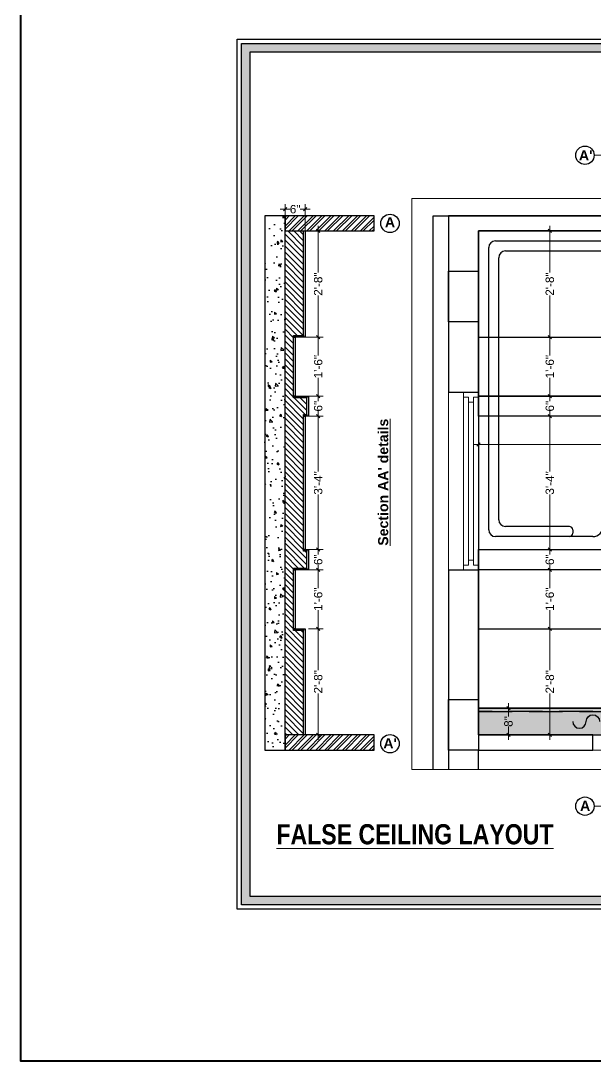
# Model space of a CAD drawing. Header units: millimetres. Extents: x 145796 to 148307, y -176303 to -174465.
# Drawn here: x 145795.5 to 145966.5, y -175526.1 to -175216.4 of the extents above; entities that cross this region are included whole.
import ezdxf

# ---------------------------------------------------------------- set-up
doc = ezdxf.new("R2010")
doc.units = ezdxf.units.MM
doc.header["$MEASUREMENT"] = 0
doc.header["$PDMODE"] = 2
doc.linetypes.add('00 . GROUND FLOOR$0$DASHED', pattern=[0.75, 0.5, -0.25])
doc.linetypes.add('DASHEDX2', pattern=[1.5, 1, -0.5])
doc.layers.get('Defpoints').update_dxf_attribs({"color": 220})
doc.layers.add('AR HATCH-7', color=7, linetype='Continuous')
for name, color, linetype, lineweight in [('COLUMN', 1, 'Continuous', 30), ('DIM.', 250, 'Continuous', 13), ('Dimension', 10, 'DASHEDX2', 20), ('el', 7, 'Continuous', 20), ('FALSE CEILING', 6, 'Continuous', 30), ('FURNITURE', 32, 'Continuous', 9), ('GF FALSE CEILING', 6, 'Continuous', 35), ('hatch-wall', 8, 'Continuous', 9), ('Labelling', 1, 'Continuous', 25), ('NAME PLATE', 7, 'Continuous', 25), ('SECOND FLOOR', 7, 'Continuous', 9), ('SECOND FLOOR  ( PLINE )', 251, 'Continuous', 30), ('SECOND FLOOR ( DW_RAIL )', 7, 'Continuous', 9), ('wall', 7, 'Continuous', 30)]:
    doc.layers.add(name, color=color, linetype=linetype, lineweight=lineweight)
doc.layers.add('XX~SLAB ( PLINE )', color=251, linetype='Continuous', plot=False)
doc.styles.add('Aerial', font='arial.ttf')
doc.styles.get("Standard").update_dxf_attribs({"font": 'arial.ttf', "height": 6})
doc.dimstyles.new('Cn_BT_9 ( BOLD )', dxfattribs={"dimtxt": 2.5, "dimasz": 1, "dimexe": 1.5, "dimexo": 0, "dimgap": 0.09, "dimtad": 0, "dimdec": 0, "dimzin": 3, "dimdsep": 46, "dimlunit": 4, "dimtxsty": 'Aerial', "dimblk": 'OBLIQUE', "dimcen": 0.09, "dimdle": 1.5, "dimclrd": 1, "dimclre": 1, "dimclrt": 5, "dimadec": 0, "dimazin": 0, "dimtfac": 0.75, "dimtdec": 0, "dimtofl": 0, "dimtmove": 0, "dimatfit": 3, "dimldrblk": 'OBLIQUE', "dimfxl": 0, "dimtolj": 1, "dimtzin": 0, "dimlwd": 15, "dimlwe": 15, "dimarcsym": 0})

# ---------------------------------------------------------------- blocks, each defined once
blk = doc.blocks.new('ceiling')
at = {"layer": 'FURNITURE', "color": 9, "lineweight": 30, "true_color": 0xc7c8ca}
for p, q in [((142904.89, -176849.37, -0.13), (143012.89, -176849.37, -0.13)), ((142902.89, -176935.37, -0.13), (142902.89, -176851.37, -0.13)), ((142907.89, -176852.37, -0.13), (143014.89, -176852.37, -0.13)), ((142905.89, -176932.37, -0.13), (142905.89, -176854.37, -0.13)), ((142926.89, -176934.37, -0.13), (142907.89, -176934.37, -0.13)), ((142927.89, -176935.37, -0.13), (142927.89, -176936.37, -0.13)), ((142933.89, -176937.37, -0.13), (142904.89, -176937.37, -0.13))]:
    blk.add_line(p, q, dxfattribs=at)
at = {"layer": 'FURNITURE', "color": 3, "linetype": 'DASHEDX2', "lineweight": 30, "ltscale": 10}
blk.add_line((142899.89, -176989.42, -0.13), (143113.89, -176989.42, -0.13), dxfattribs=at)
at = {"layer": 'FURNITURE', "color": 9, "lineweight": 30, "ltscale": 10, "true_color": 0xc7c8ca}
blk.add_lwpolyline([(143113.89, -176996.42), (143113.89, -176988.42), (142899.89, -176988.42), (142899.89, -176996.42)], close=True, dxfattribs=at)
at = {"layer": 'FURNITURE', "color": 9, "lineweight": 25, "true_color": 0xc7c8ca, "elevation": -0.13}
blk.add_lwpolyline([(142927.89, -176992.42, 1), (142931.89, -176992.42, -1), (142935.89, -176992.42, 1)], format="xyb", dxfattribs=at)
at = {"layer": 'FURNITURE', "color": 9, "lineweight": 30, "true_color": 0xc7c8ca}
for centre, radius, start, end in [((142904.89, -176851.37, -0.13), 2, 90, 180), ((142907.89, -176854.37, -0.13), 2, 90, 180), ((142907.89, -176932.37, -0.13), 2, 180, 270), ((142904.89, -176935.37, -0.13), 2, 180, 270), ((142926.89, -176935.37, -0.13), 1, 0, 90), ((142933.89, -176934.37, -0.13), 3, 270, 0), ((142926.89, -176936.37, -0.13), 1, 270, 0)]:
    blk.add_arc(centre, radius, start, end, dxfattribs=at)
blk = doc.blocks.new('_Oblique')
at = {"layer": 'wall', "color": 0, "lineweight": -2}
blk.add_line((-0.5, -0.5), (0.5, 0.5), dxfattribs=at)
blk = doc.blocks.new('*D32')
at = {"layer": 'Defpoints', "color": 0, "ltscale": 10, "transparency": 16777216}
for p in [(145931.77, -175278.98, -0.13), (145931.77, -175310.59, -0.88), (145952.96, -175310.59)]:
    blk.add_point(p, dxfattribs=at)
at = {"layer": 'FURNITURE', "color": 1, "lineweight": 15, "ltscale": 10, "transparency": 16777216}
for p, q in [((145931.77, -175278.98), (145954.46, -175278.98)), ((145952.96, -175277.48), (145952.96, -175291.35)), ((145952.96, -175312.09), (145952.96, -175298.22)), ((145931.77, -175310.59), (145954.46, -175310.59))]:
    blk.add_line(p, q, dxfattribs=at)
for p, rotation in [((145952.96, -175278.98), 90), ((145952.96, -175310.59), 270)]:
    blk.add_blockref('_Oblique', p, dxfattribs=dict(at, rotation=rotation))
at = {"layer": 'FURNITURE', "color": 5, "lineweight": 30, "ltscale": 10, "transparency": 16777216, "insert": (145952.96, -175294.78), "char_height": 2.5, "attachment_point": 5, "rotation": 90, "style": 'Aerial'}
blk.add_mtext('\\A1;2\'-8"', dxfattribs=at)
blk = doc.blocks.new('*D33')
at = {"layer": 'Defpoints', "color": 0, "ltscale": 10, "transparency": 16777216}
for p in [(145931.77, -175310.59, -0.88), (145931.77, -175328.13, -0.88), (145952.96, -175328.13)]:
    blk.add_point(p, dxfattribs=at)
at = {"layer": 'FURNITURE', "color": 1, "lineweight": 15, "ltscale": 10, "transparency": 16777216}
for p, q in [((145952.96, -175309.09), (145952.96, -175316.07)), ((145931.77, -175310.59), (145954.46, -175310.59)), ((145952.96, -175329.63), (145952.96, -175322.66)), ((145931.77, -175328.13), (145954.46, -175328.13))]:
    blk.add_line(p, q, dxfattribs=at)
for p, rotation in [((145952.96, -175310.59), 90), ((145952.96, -175328.13), 270)]:
    blk.add_blockref('_Oblique', p, dxfattribs=dict(at, rotation=rotation))
at = {"layer": 'FURNITURE', "color": 5, "lineweight": 30, "ltscale": 10, "transparency": 16777216, "insert": (145952.96, -175319.36), "char_height": 2.5, "attachment_point": 5, "rotation": 90, "style": 'Aerial'}
blk.add_mtext('\\A1;1\'-6"', dxfattribs=at)
blk = doc.blocks.new('*D34')
at = {"layer": 'Defpoints', "color": 0, "ltscale": 10, "transparency": 16777216}
for p in [(145931.77, -175328.13, -0.88), (145931.77, -175334.13, -0.88), (145952.96, -175334.13)]:
    blk.add_point(p, dxfattribs=at)
at = {"layer": 'FURNITURE', "color": 1, "lineweight": 15, "ltscale": 10, "transparency": 16777216}
for p, q in [((145931.77, -175328.13), (145954.46, -175328.13)), ((145952.96, -175326.63), (145952.96, -175329.6)), ((145931.77, -175334.13), (145954.46, -175334.13)), ((145952.96, -175335.63), (145952.96, -175332.66))]:
    blk.add_line(p, q, dxfattribs=at)
for p, rotation in [((145952.96, -175328.13), 90), ((145952.96, -175334.13), 270)]:
    blk.add_blockref('_Oblique', p, dxfattribs=dict(at, rotation=rotation))
at = {"layer": 'FURNITURE', "color": 5, "lineweight": 30, "ltscale": 10, "transparency": 16777216, "insert": (145952.96, -175331.13), "char_height": 2.5, "attachment_point": 5, "rotation": 90, "style": 'Aerial'}
blk.add_mtext('\\A1;6"', dxfattribs=at)
blk = doc.blocks.new('*D35')
at = {"layer": 'Defpoints', "color": 0, "ltscale": 10, "transparency": 16777216}
for p in [(145931.77, -175334.13, -0.88), (145931.77, -175373.82, -0.88), (145952.96, -175373.82)]:
    blk.add_point(p, dxfattribs=at)
at = {"layer": 'FURNITURE', "color": 1, "lineweight": 15, "ltscale": 10, "transparency": 16777216}
for p, q in [((145931.77, -175334.13), (145954.46, -175334.13)), ((145952.96, -175332.63), (145952.96, -175350.57)), ((145952.96, -175375.32), (145952.96, -175357.39)), ((145931.77, -175373.82), (145954.46, -175373.82))]:
    blk.add_line(p, q, dxfattribs=at)
for p, rotation in [((145952.96, -175334.13), 90), ((145952.96, -175373.82), 270)]:
    blk.add_blockref('_Oblique', p, dxfattribs=dict(at, rotation=rotation))
at = {"layer": 'FURNITURE', "color": 5, "lineweight": 30, "ltscale": 10, "transparency": 16777216, "insert": (145952.96, -175353.98), "char_height": 2.5, "attachment_point": 5, "rotation": 90, "style": 'Aerial'}
blk.add_mtext('\\A1;3\'-4"', dxfattribs=at)
blk = doc.blocks.new('*D36')
at = {"layer": 'Defpoints', "color": 0, "ltscale": 10, "transparency": 16777216}
for p in [(145931.77, -175373.82, -0.88), (145931.77, -175379.82, -0.88), (145952.96, -175379.82)]:
    blk.add_point(p, dxfattribs=at)
at = {"layer": 'FURNITURE', "color": 1, "lineweight": 15, "ltscale": 10, "transparency": 16777216}
for p, q in [((145952.96, -175372.32), (145952.96, -175375.29)), ((145931.77, -175373.82), (145954.46, -175373.82)), ((145952.96, -175381.32), (145952.96, -175378.36)), ((145931.77, -175379.82), (145954.46, -175379.82))]:
    blk.add_line(p, q, dxfattribs=at)
for p, rotation in [((145952.96, -175373.82), 90), ((145952.96, -175379.82), 270)]:
    blk.add_blockref('_Oblique', p, dxfattribs=dict(at, rotation=rotation))
at = {"layer": 'FURNITURE', "color": 5, "lineweight": 30, "ltscale": 10, "transparency": 16777216, "insert": (145952.96, -175376.82), "char_height": 2.5, "attachment_point": 5, "rotation": 90, "style": 'Aerial'}
blk.add_mtext('\\A1;6"', dxfattribs=at)
blk = doc.blocks.new('*D37')
at = {"layer": 'Defpoints', "color": 0, "ltscale": 10, "transparency": 16777216}
for p in [(145931.77, -175379.82, -0.88), (145931.77, -175397.36, -0.88), (145952.96, -175397.36)]:
    blk.add_point(p, dxfattribs=at)
at = {"layer": 'FURNITURE', "color": 1, "lineweight": 15, "ltscale": 10, "transparency": 16777216}
for p, q in [((145952.96, -175378.32), (145952.96, -175385.3)), ((145931.77, -175379.82), (145954.46, -175379.82)), ((145952.96, -175398.86), (145952.96, -175391.89)), ((145931.77, -175397.36), (145954.46, -175397.36))]:
    blk.add_line(p, q, dxfattribs=at)
for p, rotation in [((145952.96, -175379.82), 90), ((145952.96, -175397.36), 270)]:
    blk.add_blockref('_Oblique', p, dxfattribs=dict(at, rotation=rotation))
at = {"layer": 'FURNITURE', "color": 5, "lineweight": 30, "ltscale": 10, "transparency": 16777216, "insert": (145952.96, -175388.59), "char_height": 2.5, "attachment_point": 5, "rotation": 90, "style": 'Aerial'}
blk.add_mtext('\\A1;1\'-6"', dxfattribs=at)
blk = doc.blocks.new('*D38')
at = {"layer": 'Defpoints', "color": 0, "ltscale": 10, "transparency": 16777216}
for p in [(145931.77, -175397.36, -0.88), (145931.77, -175428.98, -0.13), (145952.96, -175428.98)]:
    blk.add_point(p, dxfattribs=at)
at = {"layer": 'FURNITURE', "color": 1, "lineweight": 15, "ltscale": 10, "transparency": 16777216}
for p, q in [((145952.96, -175395.86), (145952.96, -175409.74)), ((145931.77, -175397.36), (145954.46, -175397.36)), ((145952.96, -175430.48), (145952.96, -175416.6)), ((145931.77, -175428.98), (145954.46, -175428.98))]:
    blk.add_line(p, q, dxfattribs=at)
for p, rotation in [((145952.96, -175397.36), 90), ((145952.96, -175428.98), 270)]:
    blk.add_blockref('_Oblique', p, dxfattribs=dict(at, rotation=rotation))
at = {"layer": 'FURNITURE', "color": 5, "lineweight": 30, "ltscale": 10, "transparency": 16777216, "insert": (145952.96, -175413.17), "char_height": 2.5, "attachment_point": 5, "rotation": 90, "style": 'Aerial'}
blk.add_mtext('\\A1;2\'-8"', dxfattribs=at)
blk = doc.blocks.new('*D39')
at = {"layer": 'Defpoints', "color": 0, "ltscale": 10, "transparency": 16777216}
for p in [(145938.35, -175420.98, -0.13), (145938.35, -175428.98, -0.13), (145940.65, -175428.98)]:
    blk.add_point(p, dxfattribs=at)
at = {"layer": 'FURNITURE', "color": 1, "lineweight": 15, "ltscale": 10, "transparency": 16777216}
for p, q in [((145938.35, -175420.98), (145942.15, -175420.98)), ((145940.65, -175419.48), (145940.65, -175423.45)), ((145940.65, -175430.48), (145940.65, -175426.51)), ((145938.35, -175428.98), (145942.15, -175428.98))]:
    blk.add_line(p, q, dxfattribs=at)
for p, rotation in [((145940.65, -175420.98), 90), ((145940.65, -175428.98), 270)]:
    blk.add_blockref('_Oblique', p, dxfattribs=dict(at, rotation=rotation))
at = {"layer": 'FURNITURE', "color": 5, "lineweight": 30, "ltscale": 10, "transparency": 16777216, "insert": (145940.65, -175424.98), "char_height": 2.5, "attachment_point": 5, "rotation": 90, "style": 'Aerial'}
blk.add_mtext('\\A1;8"', dxfattribs=at)
blk = doc.blocks.new('LAYOUT FILE')
at = {"layer": 'NAME PLATE', "true_color": 0xd39e00}
h = blk.add_hatch(color=42, dxfattribs=at)
h.paths.add_polyline_path([(3346889.83, -513806.18), (3346889.83, -514260.7), (3347535.56, -514260.7), (3347535.56, -513806.18)])
h.paths.add_polyline_path([(3346894.36, -513810.71), (3347531.03, -513810.71), (3347531.03, -514256.17), (3346894.36, -514256.17)], flags=16)
at = {"layer": 'NAME PLATE', "color": 42, "true_color": 0xd39e00}
for points in [[(3346887.56, -513803.91), (3347537.83, -513803.91), (3347537.83, -514262.96), (3346887.56, -514262.96)], [(3346889.83, -513806.18), (3347535.56, -513806.18), (3347535.56, -514260.7), (3346889.83, -514260.7)], [(3346894.36, -513810.71), (3347531.03, -513810.71), (3347531.03, -514256.17), (3346894.36, -514256.17)]]:
    blk.add_lwpolyline(points, close=True, dxfattribs=at)
blk = doc.blocks.new('*D40')
at = {"layer": 'Defpoints', "color": 0, "ltscale": 10, "transparency": 16777216}
for p in [(146145.77, -175342.58), (145931.77, -175352.83, -0.13), (146145.77, -175352.83, -0.13)]:
    blk.add_point(p, dxfattribs=at)
at = {"layer": 'FURNITURE', "color": 1, "lineweight": 15, "ltscale": 10, "transparency": 16777216}
for p, q in [((145931.77, -175352.83), (145931.77, -175341.08)), ((146145.77, -175352.83), (146145.77, -175341.08)), ((145930.27, -175342.58), (146033.53, -175342.58)), ((146147.27, -175342.58), (146044.01, -175342.58))]:
    blk.add_line(p, q, dxfattribs=at)
at = {"layer": 'FURNITURE', "color": 1, "lineweight": 15, "ltscale": 10, "transparency": 16777216, "rotation": 180}
blk.add_blockref('_Oblique', (145931.77, -175342.58), dxfattribs=at)
at = {"layer": 'FURNITURE', "color": 1, "lineweight": 15, "ltscale": 10, "transparency": 16777216}
blk.add_blockref('_Oblique', (146145.77, -175342.58), dxfattribs=at)
at = {"layer": 'FURNITURE', "color": 5, "lineweight": 30, "ltscale": 10, "transparency": 16777216, "insert": (146038.77, -175342.58), "char_height": 2.5, "attachment_point": 5, "style": 'Aerial'}
blk.add_mtext('\\A1;17\'-10"', dxfattribs=at)
blk = doc.blocks.new('*D41')
at = {"layer": 'Defpoints', "color": 0, "ltscale": 10, "transparency": 16777216}
for p in [(145880.17, -175272.51), (145874.17, -175278.98, -0.13), (145880.17, -175278.98, -0.13)]:
    blk.add_point(p, dxfattribs=at)
at = {"layer": 'FURNITURE', "color": 1, "lineweight": 15, "ltscale": 10, "transparency": 16777216}
for p, q in [((145872.67, -175272.51), (145875.63, -175272.51)), ((145874.17, -175278.98), (145874.17, -175271.01)), ((145881.67, -175272.51), (145878.7, -175272.51)), ((145880.17, -175278.98), (145880.17, -175271.01))]:
    blk.add_line(p, q, dxfattribs=at)
at = {"layer": 'FURNITURE', "color": 1, "lineweight": 15, "ltscale": 10, "transparency": 16777216, "rotation": 180}
blk.add_blockref('_Oblique', (145874.17, -175272.51), dxfattribs=at)
at = {"layer": 'FURNITURE', "color": 1, "lineweight": 15, "ltscale": 10, "transparency": 16777216}
blk.add_blockref('_Oblique', (145880.17, -175272.51), dxfattribs=at)
at = {"layer": 'FURNITURE', "color": 5, "lineweight": 30, "ltscale": 10, "transparency": 16777216, "insert": (145877.17, -175272.51), "char_height": 2.5, "attachment_point": 5, "style": 'Aerial'}
blk.add_mtext('\\A1;6"', dxfattribs=at)
blk = doc.blocks.new('*D42')
at = {"layer": 'Defpoints', "color": 0, "ltscale": 10, "transparency": 16777216}
for p in [(145880.17, -175278.98), (145880.17, -175310.59, -0.13), (145884.04, -175310.59)]:
    blk.add_point(p, dxfattribs=at)
at = {"layer": 'FURNITURE', "color": 1, "lineweight": 15, "ltscale": 10, "transparency": 16777216}
for p, q in [((145880.17, -175278.98), (145885.54, -175278.98)), ((145884.04, -175277.48), (145884.04, -175291.35)), ((145884.04, -175312.09), (145884.04, -175298.22)), ((145880.17, -175310.59), (145885.54, -175310.59))]:
    blk.add_line(p, q, dxfattribs=at)
for p, rotation in [((145884.04, -175278.98), 90), ((145884.04, -175310.59), 270)]:
    blk.add_blockref('_Oblique', p, dxfattribs=dict(at, rotation=rotation))
at = {"layer": 'FURNITURE', "color": 5, "lineweight": 30, "ltscale": 10, "transparency": 16777216, "insert": (145884.04, -175294.79), "char_height": 2.5, "attachment_point": 5, "rotation": 90, "style": 'Aerial'}
blk.add_mtext('\\A1;2\'-8"', dxfattribs=at)
blk = doc.blocks.new('*D43')
at = {"layer": 'Defpoints', "color": 0, "ltscale": 10, "transparency": 16777216}
for p in [(145880.17, -175310.59, -0.13), (145881.17, -175328.13, -0.13), (145884.04, -175328.13)]:
    blk.add_point(p, dxfattribs=at)
at = {"layer": 'FURNITURE', "color": 1, "lineweight": 15, "ltscale": 10, "transparency": 16777216}
for p, q in [((145884.04, -175309.09), (145884.04, -175316.07)), ((145880.17, -175310.59), (145885.54, -175310.59)), ((145884.04, -175329.63), (145884.04, -175322.66)), ((145881.17, -175328.13), (145885.54, -175328.13))]:
    blk.add_line(p, q, dxfattribs=at)
for p, rotation in [((145884.04, -175310.59), 90), ((145884.04, -175328.13), 270)]:
    blk.add_blockref('_Oblique', p, dxfattribs=dict(at, rotation=rotation))
at = {"layer": 'FURNITURE', "color": 5, "lineweight": 30, "ltscale": 10, "transparency": 16777216, "insert": (145884.04, -175319.36), "char_height": 2.5, "attachment_point": 5, "rotation": 90, "style": 'Aerial'}
blk.add_mtext('\\A1;1\'-6"', dxfattribs=at)
blk = doc.blocks.new('*D44')
at = {"layer": 'Defpoints', "color": 0, "ltscale": 10, "transparency": 16777216}
for p in [(145881.17, -175328.13, -0.13), (145881.17, -175334.13, -0.13), (145884.04, -175334.13)]:
    blk.add_point(p, dxfattribs=at)
at = {"layer": 'FURNITURE', "color": 1, "lineweight": 15, "ltscale": 10, "transparency": 16777216}
for p, q in [((145881.17, -175328.13), (145885.54, -175328.13)), ((145884.04, -175326.63), (145884.04, -175329.6)), ((145881.17, -175334.13), (145885.54, -175334.13)), ((145884.04, -175335.63), (145884.04, -175332.66))]:
    blk.add_line(p, q, dxfattribs=at)
for p, rotation in [((145884.04, -175328.13), 90), ((145884.04, -175334.13), 270)]:
    blk.add_blockref('_Oblique', p, dxfattribs=dict(at, rotation=rotation))
at = {"layer": 'FURNITURE', "color": 5, "lineweight": 30, "ltscale": 10, "transparency": 16777216, "insert": (145884.04, -175331.13), "char_height": 2.5, "attachment_point": 5, "rotation": 90, "style": 'Aerial'}
blk.add_mtext('\\A1;6"', dxfattribs=at)
blk = doc.blocks.new('*D45')
at = {"layer": 'Defpoints', "color": 0, "ltscale": 10, "transparency": 16777216}
for p in [(145881.17, -175334.13, -0.13), (145881.17, -175373.82, -0.13), (145884.04, -175373.82)]:
    blk.add_point(p, dxfattribs=at)
at = {"layer": 'FURNITURE', "color": 1, "lineweight": 15, "ltscale": 10, "transparency": 16777216}
for p, q in [((145881.17, -175334.13), (145885.54, -175334.13)), ((145884.04, -175332.63), (145884.04, -175350.57)), ((145884.04, -175375.32), (145884.04, -175357.39)), ((145881.17, -175373.82), (145885.54, -175373.82))]:
    blk.add_line(p, q, dxfattribs=at)
for p, rotation in [((145884.04, -175334.13), 90), ((145884.04, -175373.82), 270)]:
    blk.add_blockref('_Oblique', p, dxfattribs=dict(at, rotation=rotation))
at = {"layer": 'FURNITURE', "color": 5, "lineweight": 30, "ltscale": 10, "transparency": 16777216, "insert": (145884.04, -175353.98), "char_height": 2.5, "attachment_point": 5, "rotation": 90, "style": 'Aerial'}
blk.add_mtext('\\A1;3\'-4"', dxfattribs=at)
blk = doc.blocks.new('*D46')
at = {"layer": 'Defpoints', "color": 0, "ltscale": 10, "transparency": 16777216}
for p in [(145881.17, -175373.82, -0.13), (145881.17, -175379.82, -0.25), (145884.04, -175379.82)]:
    blk.add_point(p, dxfattribs=at)
at = {"layer": 'FURNITURE', "color": 1, "lineweight": 15, "ltscale": 10, "transparency": 16777216}
for p, q in [((145884.04, -175372.32), (145884.04, -175375.29)), ((145881.17, -175373.82), (145885.54, -175373.82)), ((145884.04, -175381.32), (145884.04, -175378.36)), ((145881.17, -175379.82), (145885.54, -175379.82))]:
    blk.add_line(p, q, dxfattribs=at)
for p, rotation in [((145884.04, -175373.82), 90), ((145884.04, -175379.82), 270)]:
    blk.add_blockref('_Oblique', p, dxfattribs=dict(at, rotation=rotation))
at = {"layer": 'FURNITURE', "color": 5, "lineweight": 30, "ltscale": 10, "transparency": 16777216, "insert": (145884.04, -175376.82), "char_height": 2.5, "attachment_point": 5, "rotation": 90, "style": 'Aerial'}
blk.add_mtext('\\A1;6"', dxfattribs=at)
blk = doc.blocks.new('*D47')
at = {"layer": 'Defpoints', "color": 0, "ltscale": 10, "transparency": 16777216}
for p in [(145881.17, -175379.82, -0.25), (145881.17, -175397.36, -0.13), (145884.04, -175397.36)]:
    blk.add_point(p, dxfattribs=at)
at = {"layer": 'FURNITURE', "color": 1, "lineweight": 15, "ltscale": 10, "transparency": 16777216}
for p, q in [((145884.04, -175378.32), (145884.04, -175385.3)), ((145881.17, -175379.82), (145885.54, -175379.82)), ((145884.04, -175398.86), (145884.04, -175391.89)), ((145881.17, -175397.36), (145885.54, -175397.36))]:
    blk.add_line(p, q, dxfattribs=at)
for p, rotation in [((145884.04, -175379.82), 90), ((145884.04, -175397.36), 270)]:
    blk.add_blockref('_Oblique', p, dxfattribs=dict(at, rotation=rotation))
at = {"layer": 'FURNITURE', "color": 5, "lineweight": 30, "ltscale": 10, "transparency": 16777216, "insert": (145884.04, -175388.59), "char_height": 2.5, "attachment_point": 5, "rotation": 90, "style": 'Aerial'}
blk.add_mtext('\\A1;1\'-6"', dxfattribs=at)
blk = doc.blocks.new('*D48')
at = {"layer": 'Defpoints', "color": 0, "ltscale": 10, "transparency": 16777216}
for p in [(145881.17, -175397.36, -0.13), (145884.04, -175428.98), (145884.17, -175428.98, -0.13)]:
    blk.add_point(p, dxfattribs=at)
at = {"layer": 'FURNITURE', "color": 1, "lineweight": 15, "ltscale": 10, "transparency": 16777216}
for p, q in [((145884.04, -175395.86), (145884.04, -175409.74)), ((145881.17, -175397.36), (145885.54, -175397.36)), ((145884.04, -175430.48), (145884.04, -175416.6)), ((145884.17, -175428.98), (145882.54, -175428.98))]:
    blk.add_line(p, q, dxfattribs=at)
for p, rotation in [((145884.04, -175397.36), 90), ((145884.04, -175428.98), 270)]:
    blk.add_blockref('_Oblique', p, dxfattribs=dict(at, rotation=rotation))
at = {"layer": 'FURNITURE', "color": 5, "lineweight": 30, "ltscale": 10, "transparency": 16777216, "insert": (145884.04, -175413.17), "char_height": 2.5, "attachment_point": 5, "rotation": 90, "style": 'Aerial'}
blk.add_mtext('\\A1;2\'-8"', dxfattribs=at)

msp = doc.modelspace()

# ---------------------------------------------------------------- hatches: boundary and pattern name
at = {"layer": 'AR HATCH-7', "lineweight": 25, "true_color": 0xe7e8e9}
h = msp.add_hatch(color=254, dxfattribs=at)
h.dxf.hatch_style = 1
h.paths.add_polyline_path([(145931.77, -175420.98), (145931.77, -175428.98), (146145.77, -175428.98), (146145.77, -175420.98)])
at = {"layer": 'FURNITURE', "lineweight": 25, "true_color": 0x636466}
h = msp.add_hatch(dxfattribs=at)
h.set_pattern_fill('AR-CONC', color=251, angle=-90)
h.set_pattern_definition([(320, (87529.5025, -220509.443), (-0.62752135, -7.17260183), [0.75, -8.25]), (265, (87529.5025, -220509.443), (7.52192134, 1.3875133), [0.6, -6.6]), (10.451444, (87529.45, -220510.041), (6.8943999, -5.78508847), [0.6374019, -7.0114211]), (316.1842, (87531.5025, -220509.443), (-1.6551928, -10.6724133), [1.125, -12.375]), (6.635635, (87531.365, -220510.333), (9.741186, -9.3466195), [0.9561034, -10.5171376]), (261.184164, (87531.503, -220509.443), (9.741186, -9.3466195), [0.9, -9.9]), (291, (87531.0025, -220510.443), (-4.0261889, -5.9690705), [0.75, -8.25]), (236, (87531.0025, -220510.443), (7.25150045, -2.4331533), [0.6, -6.6]), (341.451445, (87530.667, -220510.941), (3.2253115, -8.40222377), [0.6374019, -7.0114211]), (307.5, (87529.5025, -220509.4432), (3.32893854, -0.12159855), [0, -6.52, 0, -6.7, 0, -6.625]), (277.5, (87529.5025, -220509.4432), (3.94411712, -2.63069537), [0, -3.82, 0, -6.37, 0, -2.525]), (237.5, (87529.5025, -220507.2132), (-0.22554872, -5.33822436), [0, -2.5, 0, -7.8, 0, -10.35]), (227.5, (87529.5025, -220506.2132), (1.00104982, -5.8318617), [0, -3.25, 0, -5.18, 0, -7.35])])
h.paths.add_polyline_path([(145874.17, -175274.48), (145868.17, -175274.48), (145868.17, -175433.48), (145874.17, -175433.48)])
at = {"layer": 'GF FALSE CEILING', "lineweight": 9}
h = msp.add_hatch(dxfattribs=at)
h.set_pattern_fill('ANSI31', color=256, scale=10, angle=90)
h.set_pattern_definition([(135, (2123.2464, 1240.0737), (-0.8838834765, -0.8838834765), [])])
h.paths.add_polyline_path([(145879.68, -175334.13), (145879.68, -175333.64), (145880.68, -175333.64), (145880.68, -175328.62), (145876.68, -175328.62), (145876.68, -175328.13), (145876.68, -175310.59), (145876.68, -175310.11), (145879.68, -175310.11), (145879.68, -175278.98), (145874.17, -175278.98), (145874.17, -175428.98), (145879.68, -175428.98), (145879.68, -175397.85), (145876.68, -175397.85), (145876.68, -175397.36), (145876.68, -175379.82), (145876.68, -175379.34), (145880.68, -175379.34), (145880.68, -175374.31), (145879.68, -175374.31), (145879.68, -175373.82)])
at = {"layer": 'hatch-wall', "true_color": 0x000000}
h = msp.add_hatch(dxfattribs=at)
h.set_pattern_fill('ANSI32', color=18, scale=5, angle=-180)
h.set_pattern_definition([(225, (100826.4328, -113363.862), (1.325825215, -1.325825215), []), (225, (100825.549, -113363.862), (1.325825215, -1.325825215), [])])
h.paths.add_polyline_path([(145874.17, -175278.98), (145874.17, -175274.48), (145900.67, -175274.48), (145900.67, -175278.98)])
h = msp.add_hatch(dxfattribs=at)
h.set_pattern_fill('ANSI32', color=18, scale=5, angle=-180)
h.set_pattern_definition([(225, (100826.4328, -113518.361), (1.325825215, -1.325825215), []), (225, (100825.549, -113518.361), (1.325825215, -1.325825215), [])])
h.paths.add_polyline_path([(145874.17, -175433.48), (145874.17, -175428.98), (145900.67, -175428.98), (145900.67, -175433.48)])

# ---------------------------------------------------------------- linework, layer by layer
at = {"color": 1, "linetype": '00 . GROUND FLOOR$0$DASHED', "lineweight": 5, "ltscale": 20}
msp.add_lwpolyline([(145966.15, -175256.44), (145984.15, -175256.44), (145984.15, -175450.17), (145966.15, -175450.18)], dxfattribs=at)
at = {"layer": 'COLUMN'}
for p, q in [((145922.77, -175290.98, -0.13), (145931.77, -175290.98, -0.13)), ((145922.77, -175305.98, -0.13), (145922.77, -175290.98, -0.13)), ((145931.77, -175290.98, -0.13), (145931.77, -175305.98, -0.13)), ((145931.77, -175305.98, -0.13), (145922.77, -175305.98, -0.13)), ((145922.77, -175418.48, -0.13), (145931.77, -175418.48, -0.13)), ((145922.77, -175433.48, -0.13), (145922.77, -175418.48, -0.13)), ((145931.77, -175418.48, -0.13), (145931.77, -175433.48, -0.13)), ((145931.77, -175433.48, -0.13), (145922.77, -175433.48, -0.13))]:
    msp.add_line(p, q, dxfattribs=at)
at = {"layer": 'el', "color": 1, "lineweight": 30, "ltscale": 10}
for centre in [(145963.41, -175256.44), (145905.4, -175276.73, -0.13), (145905.4, -175431.6, -0.13), (145963.41, -175450.18)]:
    msp.add_circle(centre, 2.74, dxfattribs=at)
at = {"layer": 'FALSE CEILING'}
for points, elevation in [([(146145.77, -175420.98), (146145.77, -175278.98), (145931.77, -175278.98), (145931.77, -175420.98)], -0.13), ([(146145.77, -175310.59), (146145.77, -175328.13), (145931.77, -175328.13), (145931.77, -175310.59)], -0.88), ([(146145.77, -175328.13), (146145.77, -175334.13), (145931.77, -175334.13), (145931.77, -175328.13)], -0.88), ([(146145.77, -175373.82), (146145.77, -175379.82), (145931.77, -175379.82), (145931.77, -175373.82)], -0.88), ([(145931.77, -175379.82), (145931.77, -175397.36), (146145.77, -175397.36), (146145.77, -175379.82)], -0.88), ([(145931.77, -175420.98), (145931.77, -175428.98), (146145.77, -175428.98), (146145.77, -175420.98)], -0.13)]:
    msp.add_lwpolyline(points, close=True, dxfattribs=dict(at, elevation=elevation))
at = {"layer": 'FURNITURE', "color": 3, "linetype": 'DASHEDX2', "lineweight": 30, "ltscale": 10}
msp.add_line((146145.77, -175421.98, -0.13), (145931.77, -175421.98, -0.13), dxfattribs=at)
at = {"layer": 'FURNITURE', "color": 3, "lineweight": 40, "ltscale": 10}
msp.add_lwpolyline([(145795.53, -174465.15), (148306.79, -174465.15), (148306.79, -175526.09), (145795.53, -175526.09)], close=True, dxfattribs=at)
at = {"layer": 'GF FALSE CEILING', "lineweight": 30}
for points, elevation in [([(145879.68, -175278.98), (145880.17, -175278.98), (145880.17, -175310.59), (145879.68, -175310.59)], -0.13), ([(145879.68, -175310.11), (145879.68, -175310.59), (145876.68, -175310.59), (145876.68, -175310.11)], -0.25), ([(145876.68, -175310.59), (145877.17, -175310.59), (145877.17, -175328.13), (145876.68, -175328.13)], -0.13), ([(145880.68, -175328.13), (145880.68, -175328.62), (145876.68, -175328.62), (145876.68, -175328.13)], -0.13), ([(145880.68, -175328.13), (145881.17, -175328.13), (145881.17, -175334.13), (145880.68, -175334.13)], -0.13), ([(145880.68, -175333.64), (145880.68, -175334.13), (145879.68, -175334.13), (145879.68, -175333.64)], -0.25), ([(145879.68, -175334.13), (145880.17, -175334.13), (145880.17, -175373.82), (145879.68, -175373.82)], -0.25), ([(145880.68, -175373.82), (145880.68, -175374.31), (145879.68, -175374.31), (145879.68, -175373.82)], -0.13), ([(145880.68, -175373.82), (145881.17, -175373.82), (145881.17, -175379.82), (145880.68, -175379.82)], -0.13), ([(145880.68, -175379.34), (145880.68, -175379.82), (145876.68, -175379.82), (145876.68, -175379.34)], -0.25), ([(145876.68, -175379.82), (145877.17, -175379.82), (145877.17, -175397.36), (145876.68, -175397.36)], -0.13), ([(145879.68, -175397.36), (145879.68, -175397.85), (145876.68, -175397.85), (145876.68, -175397.36)], -0.13), ([(145879.68, -175397.36), (145880.17, -175397.36), (145880.17, -175428.98), (145879.68, -175428.98)], -0.13)]:
    msp.add_lwpolyline(points, close=True, dxfattribs=dict(at, elevation=elevation))
at = {"layer": 'Labelling', "lineweight": 0, "ltscale": 10}
for p, q in [((146160.04, -175269.3), (145911.9, -175269.3)), ((145911.9, -175269.3), (145911.9, -175439.23)), ((145911.9, -175439.23), (146160.04, -175439.23))]:
    msp.add_line(p, q, dxfattribs=at)
at = {"layer": 'SECOND FLOOR'}
for p, q in [((145922.77, -175274.48, -0.13), (146160.04, -175274.48, -0.13)), ((145922.77, -175274.48, -0.13), (145922.77, -175439.23, -0.13)), ((145931.77, -175428.98, -0.13), (145931.77, -175278.98, -0.13)), ((145931.77, -175278.98, -0.13), (146145.77, -175278.98, -0.13)), ((145931.77, -175326.98, -0.13), (145922.77, -175326.98, -0.13)), ((145931.77, -175379.98, -0.13), (145922.77, -175379.98, -0.13)), ((145931.77, -175428.98, -0.13), (145965.77, -175428.98, -0.13)), ((145965.77, -175433.48, -0.13), (145965.77, -175428.98, -0.13)), ((145931.77, -175433.48, -0.13), (146092.77, -175433.48, -0.13)), ((145931.77, -175439.23, -0.13), (145931.77, -175433.48, -0.13))]:
    msp.add_line(p, q, dxfattribs=at)
at = {"layer": 'SECOND FLOOR  ( PLINE )'}
for p, q in [((146005.77, -175274.48, -0.13), (145922.77, -175274.48, -0.13)), ((145922.77, -175274.48, -0.13), (145922.77, -175326.98, -0.13)), ((145931.77, -175278.98, -0.13), (146005.77, -175278.98, -0.13)), ((145931.77, -175326.98, -0.13), (145931.77, -175278.98, -0.13)), ((145922.77, -175326.98, -0.13), (145931.77, -175326.98, -0.13)), ((145927.27, -175379.98, -0.13), (145922.77, -175379.98, -0.13)), ((145922.77, -175379.98, -0.13), (145922.77, -175439.23, -0.13)), ((145931.77, -175379.98, -0.13), (145927.27, -175379.98, -0.13)), ((145931.77, -175428.98, -0.13), (145931.77, -175379.98, -0.13)), ((145965.77, -175428.98, -0.13), (145931.77, -175428.98, -0.13)), ((145965.77, -175433.48, -0.13), (145965.77, -175428.98, -0.13)), ((145931.77, -175439.23, -0.13), (145931.77, -175433.48, -0.13)), ((145931.77, -175433.48, -0.13), (145965.77, -175433.48, -0.13))]:
    msp.add_line(p, q, dxfattribs=at)
at = {"layer": 'SECOND FLOOR ( DW_RAIL )'}
for p, q in [((145931.77, -175326.98, -0.13), (145927.27, -175326.98, -0.13)), ((145927.27, -175326.98, -0.13), (145927.27, -175328.48, -0.13)), ((145931.77, -175326.98, -0.13), (145927.27, -175326.98, -0.13)), ((145927.27, -175326.98, -0.13), (145927.27, -175379.98, -0.13)), ((145927.27, -175328.48, -0.13), (145928.77, -175328.48, -0.13)), ((145928.77, -175328.48, -0.13), (145928.77, -175329.98, -0.13)), ((145930.27, -175329.98, -0.13), (145930.27, -175328.48, -0.13)), ((145930.27, -175328.48, -0.13), (145931.77, -175328.48, -0.13)), ((145931.77, -175328.48, -0.13), (145931.77, -175326.98, -0.13)), ((145931.77, -175379.98, -0.13), (145931.77, -175326.98, -0.13)), ((145928.77, -175376.98, -0.13), (145928.77, -175329.98, -0.13)), ((145928.77, -175329.98, -0.13), (145930.27, -175329.98, -0.13)), ((145928.77, -175329.98, -0.13), (145930.27, -175329.98, -0.13)), ((145930.27, -175329.98, -0.13), (145930.27, -175376.98, -0.13)), ((145928.77, -175378.48, -0.13), (145927.27, -175378.48, -0.13)), ((145927.27, -175378.48, -0.13), (145927.27, -175379.98, -0.13)), ((145930.27, -175376.98, -0.13), (145928.77, -175376.98, -0.13)), ((145930.27, -175376.98, -0.13), (145928.77, -175376.98, -0.13)), ((145928.77, -175376.98, -0.13), (145928.77, -175378.48, -0.13)), ((145930.27, -175378.48, -0.13), (145930.27, -175376.98, -0.13)), ((145931.77, -175378.48, -0.13), (145930.27, -175378.48, -0.13)), ((145931.77, -175379.98, -0.13), (145931.77, -175378.48, -0.13)), ((145927.27, -175379.98, -0.13), (145931.77, -175379.98, -0.13)), ((145927.27, -175379.98, -0.13), (145931.77, -175379.98, -0.13))]:
    msp.add_line(p, q, dxfattribs=at)
at = {"layer": 'wall', "color": 5, "lineweight": 30, "elevation": -0.13}
msp.add_lwpolyline([(145874.17, -175274.48), (145868.17, -175274.48), (145868.17, -175433.48), (145874.17, -175433.48)], close=True, dxfattribs=at)
at = {"layer": 'wall', "elevation": -0.13}
for points in [[(145874.17, -175274.48), (145874.17, -175278.98), (145900.67, -175278.98), (145900.67, -175274.48)], [(145874.17, -175428.98), (145874.17, -175433.47), (145900.67, -175433.48), (145900.67, -175428.98)]]:
    msp.add_lwpolyline(points, close=True, dxfattribs=at)
at = {"layer": 'XX~SLAB ( PLINE )'}
for p, q in [((145918.27, -175439.23, -0.13), (145918.27, -175274.48, -0.13)), ((145918.27, -175274.48, -0.13), (146160.04, -175274.48, -0.13))]:
    msp.add_line(p, q, dxfattribs=at)

# ---------------------------------------------------------------- block references
at = {"layer": 'FURNITURE', "lineweight": 30}
msp.add_blockref('ceiling', (3031.88, 1567.44), dxfattribs=at)
at = {"layer": 'NAME PLATE', "lineweight": 0, "xscale": 0.5641680854420432, "yscale": 0.5641680854420432, "zscale": 0.5641680854420432}
msp.add_blockref('LAYOUT FILE', (-1742347.19, 114649.9, 0.13), dxfattribs=at)

# ---------------------------------------------------------------- texts
at = {"layer": 'DIM.', "color": 1, "insert": (145871.59, -175455.54), "char_height": 6, "attachment_point": 1}
msp.add_mtext_dynamic_manual_height_columns('{\\fArial Narrow|b1|i0|c0|p34;\\LFALSE CEILING LAYOUT}', width=95.4506, gutter_width=1, heights=[0], dxfattribs=at)
at = {"layer": 'Dimension', "char_height": 3, "attachment_point": 5}
for s, insert in [("\\A1;{\\fArial|b1|i0|c0|p34;\\C7;A'}", (145963.63, -175256.48)), ('\\A1;{\\fArial|b1|i0|c0|p34;\\C7;A}', (145963.47, -175450.08))]:
    msp.add_mtext(s, dxfattribs=dict(at, insert=insert))
at = {"layer": 'Dimension', "char_height": 3, "width": 3.0102, "attachment_point": 5}
for s, insert in [('\\A1;{\\fArial|b1|i0|c0|p34;\\C7;A}', (145905.39, -175276.39, -0.13)), ("\\A1;{\\fArial|b1|i0|c0|p34;\\C7;A'}", (145905.43, -175431.48, -0.13))]:
    msp.add_mtext(s, dxfattribs=dict(at, insert=insert))
at = {"layer": 'Dimension', "insert": (145903.38, -175353.76, 0.38), "char_height": 3, "attachment_point": 5, "rotation": 90}
msp.add_mtext("\\A1;{\\fArial|b1|i0|c0|p34;\\L\\C1;Section AA' details}", dxfattribs=at)

# ---------------------------------------------------------------- dimensions: what is measured, and where the dimension line sits
at = {"layer": 'FURNITURE', "lineweight": 30, "ltscale": 10}
for base, p1, p2, picture, middle in [((145880.17, -175272.51), (145874.17, -175278.98, -0.13), (145880.17, -175278.98, -0.13), '*D41', (145877.17, -175272.51)), ((146145.77, -175342.58, -0.5), (145931.77, -175352.83, -0.63), (146145.77, -175352.83, -0.63), '*D40', (146038.77, -175342.58, -0.5))]:
    dim = msp.add_linear_dim(base=base, p1=p1, p2=p2, dimstyle='Cn_BT_9 ( BOLD )', dxfattribs=at)
    dim.commit()
    dim.dimension.update_dxf_attribs({"geometry": picture, "text_midpoint": middle})
for base, p1, p2, angle, picture, middle in [((145884.04, -175310.59), (145880.17, -175278.98), (145880.17, -175310.59, -0.13), 90, '*D42', (145884.04, -175294.79)), ((145952.96, -175310.59), (145931.77, -175278.98, -0.13), (145931.77, -175310.59, -0.88), 270, '*D32', (145952.96, -175294.78)), ((145940.65, -175428.98), (145938.35, -175420.98, -0.13), (145938.35, -175428.98, -0.13), 270, '*D39', (145940.65, -175424.98))]:
    dim = msp.add_linear_dim(base=base, p1=p1, p2=p2, angle=angle, dimstyle='Cn_BT_9 ( BOLD )', dxfattribs=at)
    dim.commit()
    dim.dimension.update_dxf_attribs({"geometry": picture, "text_midpoint": middle})
for base, p1, p2, angle, picture, middle in [((145884.04, -175328.13), (145880.17, -175310.59, -0.13), (145881.17, -175328.13, -0.13), 90, '*D43', (145884.04, -175319.36)), ((145952.96, -175328.13), (145931.77, -175310.59, -0.88), (145931.77, -175328.13, -0.88), 270, '*D33', (145952.96, -175319.36)), ((145884.04, -175334.13), (145881.17, -175328.13, -0.13), (145881.17, -175334.13, -0.13), 90, '*D44', (145884.04, -175331.13)), ((145952.96, -175334.13), (145931.77, -175328.13, -0.88), (145931.77, -175334.13, -0.88), 270, '*D34', (145952.96, -175331.13)), ((145884.04, -175373.82), (145881.17, -175334.13, -0.13), (145881.17, -175373.82, -0.13), 90, '*D45', (145884.04, -175353.98)), ((145952.96, -175373.82), (145931.77, -175334.13, -0.88), (145931.77, -175373.82, -0.88), 270, '*D35', (145952.96, -175353.98)), ((145884.04, -175379.82), (145881.17, -175373.82, -0.13), (145881.17, -175379.82, -0.25), 90, '*D46', (145884.04, -175376.82)), ((145952.96, -175379.82), (145931.77, -175373.82, -0.88), (145931.77, -175379.82, -0.88), 270, '*D36', (145952.96, -175376.82)), ((145884.04, -175397.36), (145881.17, -175379.82, -0.25), (145881.17, -175397.36, -0.13), 90, '*D47', (145884.04, -175388.59)), ((145952.96, -175397.36), (145931.77, -175379.82, -0.88), (145931.77, -175397.36, -0.88), 270, '*D37', (145952.96, -175388.59)), ((145884.04, -175428.98), (145881.17, -175397.36, -0.13), (145884.17, -175428.98, -0.13), 90, '*D48', (145884.04, -175413.17)), ((145952.96, -175428.98), (145931.77, -175397.36, -0.88), (145931.77, -175428.98, -0.13), 270, '*D38', (145952.96, -175413.17))]:
    dim = msp.add_linear_dim(base=base, p1=p1, p2=p2, angle=angle, dimstyle='Cn_BT_9 ( BOLD )', override={"dimtmove": 1}, dxfattribs=at)
    dim.commit()
    dim.dimension.update_dxf_attribs({"geometry": picture, "text_midpoint": middle})

doc.saveas('drawing.dxf')
